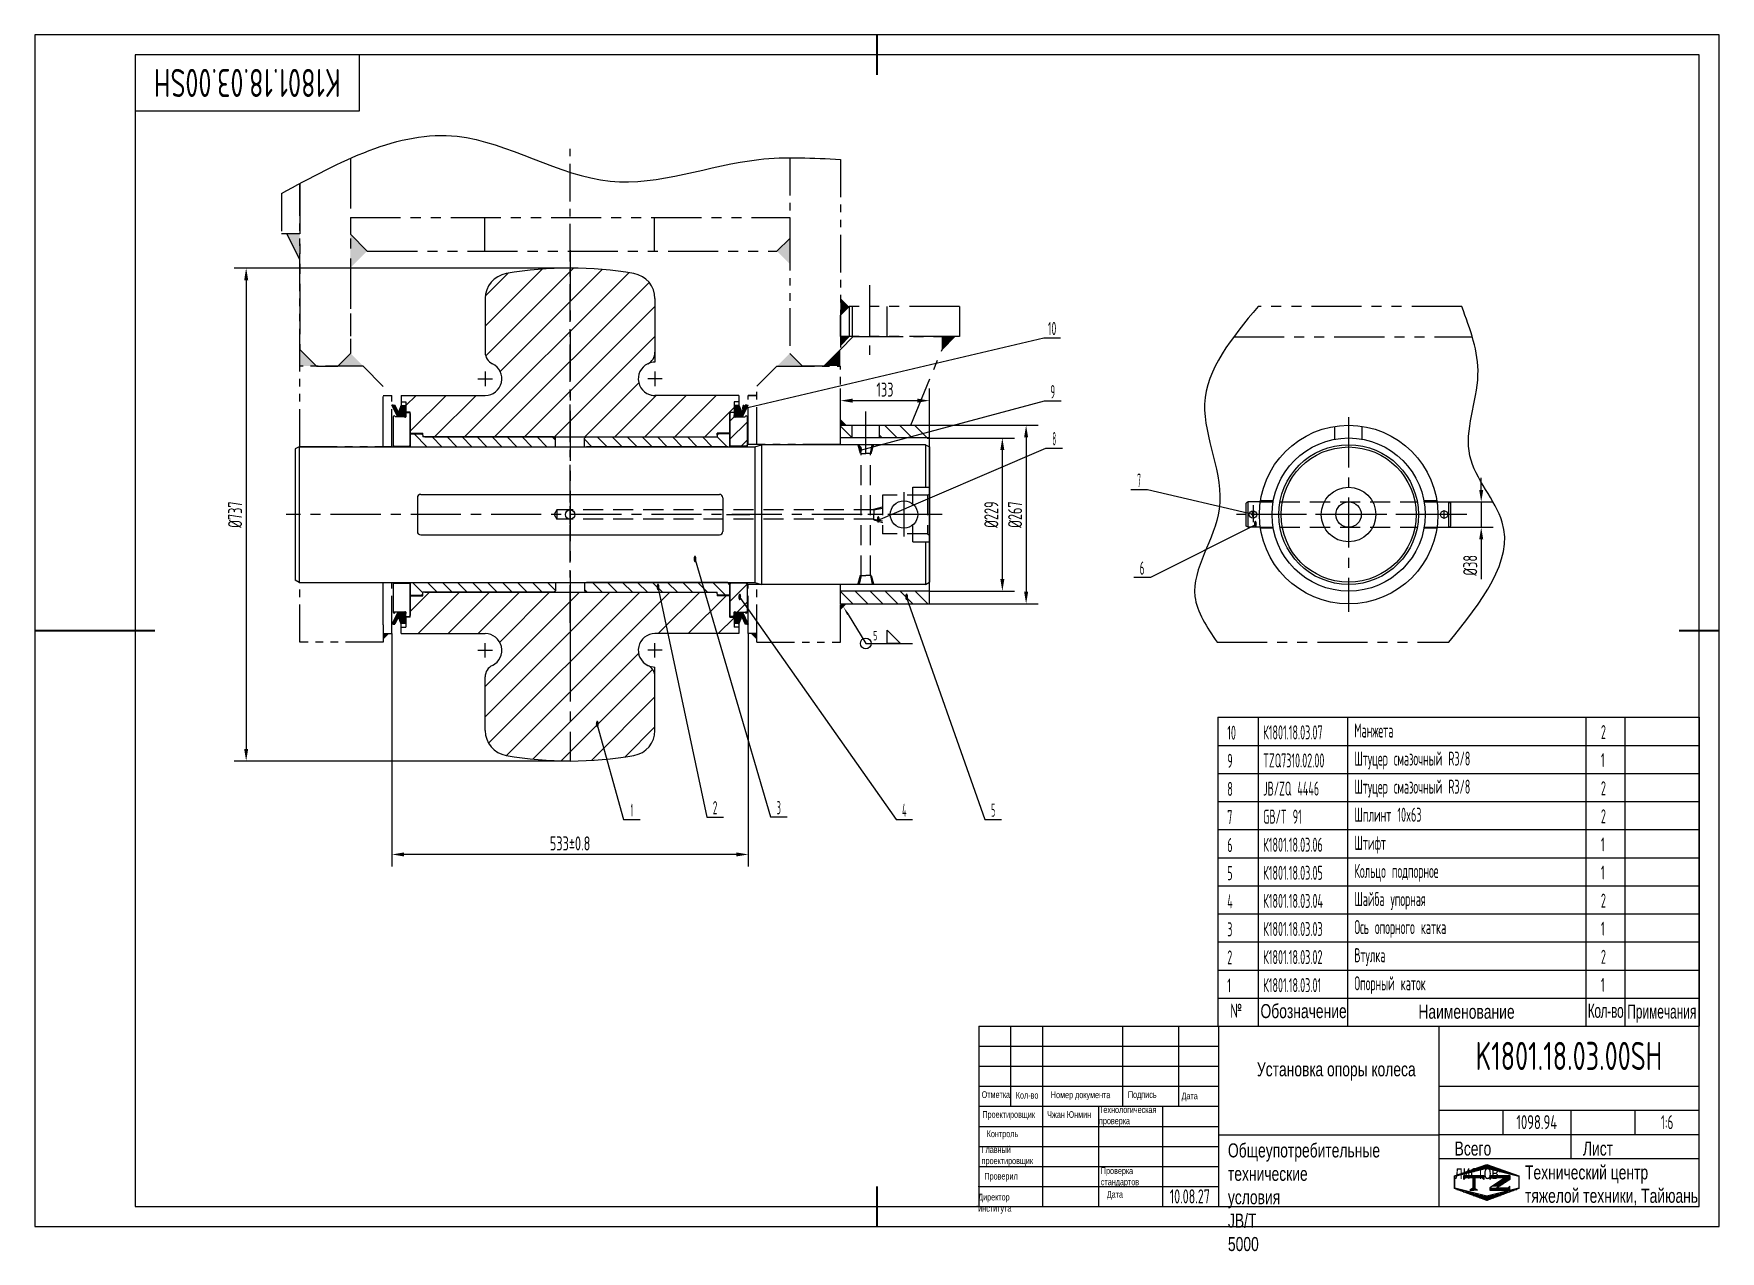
# Model space of a CAD drawing. Header units: millimetres. Extents: x -2 to 2522, y -37 to 1784.
import ezdxf
from ezdxf.enums import TextEntityAlignment as Align

# ---------------------------------------------------------------- set-up
doc = ezdxf.new("R2010")
doc.units = ezdxf.units.MM
doc.header["$LTSCALE"] = 60
for name, pattern in [('F', [0.75, 0.5, -0.25]), ('G', [2, 1.25, -0.25, 0.25, -0.25]), ('K', [2.5, 1.25, -0.25, 0.25, -0.25, 0.25, -0.25])]:
    doc.linetypes.add(name, pattern=pattern)
for name, color, linetype in [('01', 7, 'Continuous'), ('02', 1, 'Continuous'), ('04', 2, 'F'), ('05', 4, 'G'), ('07', 6, 'K'), ('08', 1, 'Continuous'), ('11', 3, 'Continuous'), ('13', 3, 'Continuous'), ('THICK', 7, 'Continuous')]:
    doc.layers.add(name, color=color, linetype=linetype)
doc.styles.add('HZLIB', font='TXT.shx', dxfattribs={"width": 0.5, "height": 21})
doc.styles.get("Standard").update_dxf_attribs({"font": 'isocp', "width": 0.707, "bigfont": 'intecad.shx'})
doc.dimstyles.new('INTE', dxfattribs={"dimscale": 6, "dimtxt": 3.5, "dimasz": 3, "dimexe": 3, "dimexo": 0, "dimgap": 1, "dimtad": 1, "dimdsep": 46, "dimtxsty": 'Standard', "dimcen": 0, "dimclrd": 1, "dimclre": 1, "dimclrt": 3, "dimaunit": 1, "dimadec": 0, "dimazin": 0, "dimtfac": 1, "dimtmove": 0, "dimatfit": 0, "dimfxl": 0, "dimarcsym": 0})
pattern_1 = [(135, (-736.826, 424.07), (-11.22532, -11.22532), [])]

# ---------------------------------------------------------------- blocks, each defined once
blk = doc.blocks.new('rerteteryweyety')
at = {"layer": '07', "linetype": 'K'}
for points in [[(1133.2, 1022), (1114.2, 1060), (1133.2, 1060)], [(1234.2, 1034.5), (1209.2, 1009.5), (1209.2, 1059.5)], [(1866.2, 1053.5), (1866.2, 1015.5), (1847.2, 1034.5)], [(1917.2, 862.5), (1942.2, 862.5), (1942.2, 887.5)], [(1942.2, 906.5), (1955.2, 906.5), (1942.2, 893.5)], [(2094.2, 906.5), (2113.2, 906.5), (2094.2, 887.5)], [(1866.2, 881.5), (1885.2, 862.5), (1847.2, 862.5)], [(1258.2, 462.5), (1266.2, 462.5), (1258.2, 454.5)], [(1817.2, 462.5), (1809.2, 462.5), (1817.2, 454.5)]]:
    blk.add_hatch(color=6, dxfattribs=at).paths.add_polyline_path(points)
h = blk.add_hatch(color=6, dxfattribs=at)
h.paths.add_polyline_path([(1942.2, 964.5), (1955.2, 951.5), (1942.2, 951.5)])
h.paths.add_polyline_path([(1942.2, 951.5), (1955.2, 951.5), (1942.2, 938.5)])
h = blk.add_hatch(color=6, dxfattribs=at)
h.paths.add_polyline_path([(1133.2, 887.5), (1158.2, 862.5), (1133.2, 862.5)])
h.paths.add_polyline_path([(1209.2, 881.5), (1228.2, 862.5), (1190.2, 862.5)])
at = {"layer": '05', "color": 4, "linetype": 'G', "ltscale": 0.75}
blk.add_line((1537.7, 478.7), (1537.7, 1190), dxfattribs=at)
at = {"layer": '07', "color": 6, "linetype": 'K'}
for p, q in [((1209.2, 1173.2), (1209.2, 881.5)), ((1133.2, 1135.3), (1133.2, 887.5)), ((1133.2, 1022), (1114.2, 1060)), ((1133.2, 1060), (1114.2, 1060)), ((1209.2, 1084.5), (1866.2, 1084.5)), ((1209.2, 1084.5), (1209.2, 1059.5)), ((1410.2, 1034.5), (1410.2, 1084.5)), ((1664.2, 1034.5), (1664.2, 1084.5)), ((1866.2, 1084.5), (1866.2, 1053.5)), ((1209.2, 1059.5), (1234.2, 1034.5)), ((1234.2, 1034.5), (1847.2, 1034.5)), ((1866.2, 1053.5), (1847.2, 1034.5)), ((1985.7, 983.3), (1985.7, 879.3)), ((1942.2, 938.5), (1955.2, 951.5)), ((1942.2, 906.5), (1942.2, 938.5)), ((2120.2, 951.5), (1955.2, 951.5)), ((1955.2, 951.5), (1955.2, 906.5)), ((1959.7, 951.5), (1959.7, 906.5)), ((2011.7, 951.5), (2011.7, 906.5)), ((2120.2, 951.5), (2120.2, 906.5)), ((1133.2, 887.5), (1158.2, 862.5)), ((2120.2, 906.5), (1942.2, 906.5)), ((1942.2, 893.5), (1955.2, 906.5)), ((1961.2, 906.5), (1942.2, 887.5)), ((1961.2, 906.5), (2094.2, 906.5)), ((2047.6, 774), (2094.2, 887.5)), ((2113.2, 906.5), (2094.2, 887.5)), ((2094.2, 906.5), (2094.2, 887.5)), ((1158.2, 862.5), (1190.2, 862.5)), ((1190.2, 862.5), (1209.2, 881.5)), ((1258.2, 831.8), (1228.2, 862.5)), ((1258.2, 742), (1258.2, 831.8)), ((1804.2, 818.5), (1817.2, 818.5)), ((1258.2, 475.5), (1258.2, 539)), ((1258.2, 462.5), (1258.2, 454.5)), ((1266.2, 462.5), (1258.2, 454.5)), ((1809.2, 462.5), (1817.2, 454.5))]:
    blk.add_line(p, q, dxfattribs=at)
at = {"layer": '07', "color": 6, "linetype": 'K', "ltscale": 0.75}
for p, q in [((1866.2, 1174), (1866.2, 881.5)), ((1942.2, 1171.4), (1942.2, 887.5)), ((1105.9, 1120.5), (1105.9, 1060)), ((1133.2, 862.1), (1133.2, 1135.3)), ((1133.2, 1060), (1105.9, 1060)), ((1209.2, 1008.5), (1209.2, 881.5)), ((1942.2, 887.5), (1917.2, 862.5)), ((1228.2, 862.5), (1133.2, 862.5)), ((1133.2, 742), (1133.2, 862.5)), ((1847.2, 862.5), (1817.2, 832.5)), ((1847.2, 862.5), (1942.2, 862.5)), ((1885.2, 862.5), (1866.2, 881.5)), ((1917.2, 862.5), (1885.2, 862.5)), ((1942.2, 745), (1942.2, 862.5)), ((1258.2, 818.5), (1271.2, 818.5)), ((1271.2, 742), (1271.2, 818.5)), ((1817.2, 818.5), (1804.2, 818.5)), ((1804.2, 745), (1804.2, 818.5)), ((1817.2, 745), (1817.2, 832.5)), ((1133.2, 742), (1271.2, 742)), ((1942.2, 745), (1804.2, 745)), ((1133.2, 449.5), (1133.2, 539)), ((1133.2, 539), (1271.2, 539)), ((1271.2, 462.5), (1271.2, 539)), ((1804.2, 462.5), (1804.2, 536)), ((1942.2, 536), (1804.2, 536)), ((1817.2, 449.5), (1817.2, 536)), ((1942.2, 449.5), (1942.2, 536)), ((1258.2, 475.5), (1258.2, 449.5)), ((1258.2, 462.5), (1271.2, 462.5)), ((1817.2, 462.5), (1804.2, 462.5)), ((1258.2, 449.5), (1133.2, 449.5)), ((1817.2, 449.5), (1942.2, 449.5))]:
    blk.add_line(p, q, dxfattribs=at)
blk = doc.blocks.new('RETERERERWERW')
at = {"layer": '02', "linetype": 'Continuous'}
blk.add_hatch(color=1, dxfattribs=at).paths.add_polyline_path([(1054, 1004.1), (1062.8, 1021.9), (1060.8, 1021.9), (1058.4, 1021.9), (1053.1, 1011.1), (1048.8, 1021.9), (1041.8, 1021.9), (1041.8, 1010.6), (1041.8, 1010.6), (1041.8, 1006.2, 1.019482), (1044, 1004.1)])
at = {"layer": '02', "color": 1, "linetype": 'Continuous'}
for p, q in [((1048.8, 1021.9), (1053.1, 1011.1)), ((1053.1, 1011.1), (1058.4, 1021.9)), ((1054, 1004.1), (1062.8, 1021.9)), ((1060.8, 1021.9), (1058.4, 1021.9)), ((1060.8, 1021.9), (1062.8, 1021.9))]:
    blk.add_line(p, q, dxfattribs=at)
blk = doc.blocks.new('*D21')
at = {"layer": '08', "color": 1, "lineweight": -2}
for p, q in [((1205.4, 1198), (1205.4, 1252.9)), ((1338.4, 1198), (1338.4, 1252.9)), ((1223.4, 1234.9), (1320.4, 1234.9))]:
    blk.add_line(p, q, dxfattribs=at)
at = {"layer": '08', "color": 1}
for points in [[(1223.4, 1237.9), (1223.4, 1231.9), (1205.4, 1234.9)], [(1320.4, 1237.9), (1320.4, 1231.9), (1338.4, 1234.9)]]:
    blk.add_solid(points, dxfattribs=at)
at = {"layer": 'Defpoints', "color": 0}
for p in [(1338.4, 1234.9), (1205.4, 1198), (1338.4, 1198)]:
    blk.add_point(p, dxfattribs=at)
at = {"layer": '08', "color": 3, "insert": (1271.9, 1251.4), "char_height": 21, "attachment_point": 5}
blk.add_mtext('133', dxfattribs=at)
blk = doc.blocks.new('*D22')
at = {"layer": '08', "color": 1, "lineweight": -2}
for p, q in [((1335.2, 1179), (1465.5, 1179)), ((1447.5, 968), (1447.5, 1161)), ((1338.4, 950), (1465.5, 950))]:
    blk.add_line(p, q, dxfattribs=at)
at = {"layer": '08', "color": 1}
for points in [[(1444.5, 1161), (1450.5, 1161), (1447.5, 1179)], [(1444.5, 968), (1450.5, 968), (1447.5, 950)]]:
    blk.add_solid(points, dxfattribs=at)
at = {"layer": 'Defpoints', "color": 0}
for p in [(1335.2, 1179), (1447.5, 1179), (1338.4, 950)]:
    blk.add_point(p, dxfattribs=at)
at = {"layer": '08', "color": 3, "insert": (1431, 1064.5), "char_height": 21, "attachment_point": 5, "rotation": 90}
blk.add_mtext('%%c229', dxfattribs=at)
blk = doc.blocks.new('*D23')
at = {"layer": '08', "color": 1, "lineweight": -2}
for p, q in [((1338.4, 1198), (1501.1, 1198)), ((1483.1, 1180), (1483.1, 949)), ((1338.4, 931), (1501.1, 931))]:
    blk.add_line(p, q, dxfattribs=at)
at = {"layer": '08', "color": 1}
for points in [[(1480.1, 1180), (1486.1, 1180), (1483.1, 1198)], [(1480.1, 949), (1486.1, 949), (1483.1, 931)]]:
    blk.add_solid(points, dxfattribs=at)
at = {"layer": 'Defpoints', "color": 0}
for p in [(1338.4, 1198), (1338.4, 931), (1483.1, 931)]:
    blk.add_point(p, dxfattribs=at)
at = {"layer": '08', "color": 3, "insert": (1466.6, 1064.5), "char_height": 21, "attachment_point": 5, "rotation": 90}
blk.add_mtext('%%c267', dxfattribs=at)
blk = doc.blocks.new('*D24')
at = {"layer": '08', "color": 1, "lineweight": -2}
for p, q in [((2163.9, 1101.5), (2163.9, 1119.5)), ((2115.5, 1083.5), (2181.9, 1083.5)), ((2163.9, 1083.5), (2163.9, 1045.5)), ((2115.5, 1045.5), (2181.9, 1045.5)), ((2163.9, 1027.5), (2163.9, 967.8))]:
    blk.add_line(p, q, dxfattribs=at)
at = {"layer": '08', "color": 1}
for points in [[(2160.9, 1101.5), (2166.9, 1101.5), (2163.9, 1083.5)], [(2160.9, 1027.5), (2166.9, 1027.5), (2163.9, 1045.5)]]:
    blk.add_solid(points, dxfattribs=at)
at = {"layer": 'Defpoints', "color": 0}
for p in [(2115.5, 1083.5), (2115.5, 1045.5), (2163.9, 1045.5)]:
    blk.add_point(p, dxfattribs=at)
at = {"layer": '08', "color": 3, "insert": (2147.4, 988.7), "char_height": 21, "attachment_point": 5, "rotation": 90}
blk.add_mtext('%%c38', dxfattribs=at)
blk = doc.blocks.new('*D25')
at = {"layer": '08', "color": 1, "lineweight": -2}
for p, q in [((534.4, 886.5), (534.4, 538.3)), ((1067.4, 886.5), (1067.4, 538.3)), ((1049.4, 556.3), (552.4, 556.3))]:
    blk.add_line(p, q, dxfattribs=at)
at = {"layer": '08', "color": 1}
for points in [[(552.4, 559.3), (552.4, 553.3), (534.4, 556.3)], [(1049.4, 559.3), (1049.4, 553.3), (1067.4, 556.3)]]:
    blk.add_solid(points, dxfattribs=at)
at = {"layer": 'Defpoints', "color": 0}
for p in [(534.4, 886.5), (1067.4, 886.5), (534.4, 556.3)]:
    blk.add_point(p, dxfattribs=at)
at = {"layer": '08', "color": 3, "insert": (800.9, 572.8), "char_height": 21, "attachment_point": 5}
blk.add_mtext('533{\\C3;%%p0.8}', dxfattribs=at)
blk = doc.blocks.new('*U26', base_point=(1204.8, 720.6))
at = {"layer": '01'}
blk.add_lwpolyline([(1270.6, 685.4), (1290.6, 665.4), (1270.6, 665.4)], close=True, dxfattribs=at)
blk.add_circle((1238.6, 665.4), 8, dxfattribs=at)
at = {"layer": '02'}
blk.add_lwpolyline([(1204.8, 720.6, 0, 3.2, 0), (1212.1, 708.7, 3.2, 3.2, 0)], format="xyseb", dxfattribs=at)
blk.add_lwpolyline([(1212.1, 708.7), (1238.6, 665.4), (1308.6, 665.4)], dxfattribs=at)
at = {"layer": '13', "width": 0.707}
blk.add_text('5', height=14, dxfattribs=at).set_placement((1249.4, 670))
blk = doc.blocks.new('*D27')
at = {"layer": '08', "color": 1, "lineweight": -2}
for p, q in [((800.9, 1433), (298.3, 1433)), ((316.3, 1415), (316.3, 714)), ((800.9, 696), (298.3, 696))]:
    blk.add_line(p, q, dxfattribs=at)
at = {"layer": '08', "color": 1}
for points in [[(313.3, 1415), (319.3, 1415), (316.3, 1433)], [(313.3, 714), (319.3, 714), (316.3, 696)]]:
    blk.add_solid(points, dxfattribs=at)
at = {"layer": 'Defpoints', "color": 0}
for p in [(800.9, 1433), (316.3, 696), (800.9, 696)]:
    blk.add_point(p, dxfattribs=at)
at = {"layer": '08', "color": 3, "insert": (299.8, 1064.5), "char_height": 21, "attachment_point": 5, "rotation": 90}
blk.add_mtext('%%c737', dxfattribs=at)
blk = doc.blocks.new('*U35', base_point=(251.96, 168.31))
at = {"layer": '01'}
for p, q in [((251.96, 168.31), (251.96, 182.31)), ((195.96, 168.31), (251.96, 168.31))]:
    blk.add_line(p, q, dxfattribs=at)
blk = doc.blocks.new('*U36')
at = {"layer": '04'}
blk.add_blockref('*U35', (0, 0), dxfattribs=at)
blk = doc.blocks.new('*U37')
at = {"layer": '01', "const_width": 0.5}
for points in [[(210, 297), (210, 287)], [(0, 148.5), (30, 148.5)], [(420, 148.5), (410, 148.5)], [(210, 0), (210, 10)]]:
    blk.add_lwpolyline(points, dxfattribs=at)
at = {"layer": '01'}
for points in [[(415, 292), (25, 292)], [(25, 292), (25, 5)], [(415, 5), (415, 292)], [(25, 5), (415, 5)]]:
    blk.add_lwpolyline(points, dxfattribs=at)
at = {"layer": '02'}
for points in [[(420, 297), (0, 297)], [(0, 297), (0, 0)], [(420, 0), (420, 297)], [(0, 0), (420, 0)]]:
    blk.add_lwpolyline(points, dxfattribs=at)
blk = doc.blocks.new('*X55')
at = {"color": 0}
for p, q in [((127.06, 7.8), (132.06, 7.8)), ((127.06, 7.5), (132.06, 7.5)), ((127.06, 7.2), (127.32, 7.2)), ((127.84, 5.4), (129.64, 5.4)), ((128.3, 5.7), (130.1, 5.7)), ((128.77, 6), (130.57, 6)), ((129.23, 6.3), (131.04, 6.3)), ((129.7, 6.6), (131.51, 6.6)), ((130.16, 6.9), (131.98, 6.9)), ((130.62, 7.2), (132.06, 7.2))]:
    blk.add_line(p, q, dxfattribs=at)
blk = doc.blocks.new('*X56')
at = {"color": 0}
for p, q in [((127.06, 4.8), (132.06, 4.8)), ((127.06, 4.5), (132.06, 4.5)), ((131.84, 5.1), (132.06, 5.1))]:
    blk.add_line(p, q, dxfattribs=at)
blk = doc.blocks.new('*X54')
at = {"color": 0}
for p, q in [((122.34, 4.5), (123.72, 4.5)), ((122.82, 4.8), (123.24, 4.8))]:
    blk.add_line(p, q, dxfattribs=at)
blk = doc.blocks.new('*X53')
at = {"color": 0}
for p, q in [((120.53, 7.8), (125.53, 7.8)), ((120.53, 7.5), (125.53, 7.5)), ((120.53, 7.2), (120.79, 7.2)), ((125.27, 7.2), (125.53, 7.2))]:
    blk.add_line(p, q, dxfattribs=at)
blk = doc.blocks.new('*X52')
at = {"color": 0}
for p, q in [((120.66, 8.7), (121.92, 8.7)), ((121.52, 9), (123.12, 9)), ((122.38, 9.3), (124.32, 9.3)), ((123.24, 9.6), (125.52, 9.6)), ((124.1, 9.9), (128.52, 9.9)), ((124.97, 10.2), (127.67, 10.2)), ((125.83, 10.5), (126.82, 10.5)), ((127.02, 9.6), (129.37, 9.6)), ((128.22, 9.3), (130.22, 9.3)), ((129.42, 9), (131.07, 9)), ((130.62, 8.7), (131.92, 8.7)), ((118.22, 7.8), (118.32, 7.8)), ((118.22, 7.5), (118.27, 7.5)), ((118.22, 7.2), (118.27, 7.2)), ((118.22, 6.9), (118.27, 6.9)), ((118.22, 6.6), (118.27, 6.6)), ((118.22, 6.3), (118.27, 6.3)), ((118.22, 6), (118.27, 6)), ((118.22, 5.7), (118.27, 5.7)), ((118.22, 5.4), (118.27, 5.4)), ((118.22, 5.1), (118.27, 5.1)), ((118.22, 4.8), (118.27, 4.8)), ((118.79, 4.5), (119.42, 4.5)), ((118.94, 8.1), (119.52, 8.1)), ((119.8, 8.4), (120.72, 8.4)), ((131.82, 8.4), (132.77, 8.4)), ((133.02, 8.1), (133.62, 8.1)), ((133.12, 4.5), (133.76, 4.5)), ((134.22, 7.8), (134.32, 7.8)), ((134.27, 7.5), (134.32, 7.5)), ((134.27, 7.2), (134.32, 7.2)), ((134.27, 6.9), (134.32, 6.9)), ((134.27, 6.6), (134.32, 6.6)), ((134.27, 6.3), (134.32, 6.3)), ((134.27, 6), (134.32, 6)), ((134.27, 5.7), (134.32, 5.7)), ((134.27, 5.4), (134.32, 5.4)), ((134.27, 5.1), (134.32, 5.1)), ((134.27, 4.8), (134.32, 4.8)), ((119.61, 4.2), (120.62, 4.2)), ((120.43, 3.9), (121.82, 3.9)), ((121.26, 3.6), (123.02, 3.6)), ((122.08, 3.3), (124.22, 3.3)), ((122.91, 3), (125.42, 3)), ((123.73, 2.7), (128.89, 2.7)), ((124.55, 2.4), (128.07, 2.4)), ((125.38, 2.1), (127.26, 2.1)), ((126.2, 1.8), (126.45, 1.8)), ((127.12, 3), (129.7, 3)), ((128.32, 3.3), (130.51, 3.3)), ((129.52, 3.6), (131.32, 3.6)), ((130.72, 3.9), (132.14, 3.9)), ((131.92, 4.2), (132.95, 4.2))]:
    blk.add_line(p, q, dxfattribs=at)

msp = doc.modelspace()

# ---------------------------------------------------------------- hatches: boundary and pattern name
at = {"layer": '02', "linetype": 'Continuous'}
h = msp.add_hatch(dxfattribs=at)
h.set_pattern_fill('ANSI31', color=1, scale=10, style=0)
h.set_pattern_definition([(45, (-136.468, 221.386), (-22.45064, 22.45064), [])])
h.paths.add_polyline_path([(800.874, 1433.037, 0.04294318), (705.382, 1424.821, 0.36478177), (673.874, 1387.379), (673.874, 1307.223, 0.28871552), (684.669, 1290.086, -0.79841095), (673.874, 1242.537), (548.374, 1242.537), (548.374, 1233.037), (555.374, 1233.037), (555.374, 1217.722), (561.734, 1217.722), (561.734, 1186.037), (580.734, 1186.037), (580.734, 1182.269), (583.734, 1180.537), (800.874, 1180.537)])
h.paths.add_polyline_path([(1018.014, 1180.537), (1021.014, 1182.269), (1021.014, 1186.037), (1040.014, 1186.037), (1040.014, 1217.722), (1046.374, 1217.722), (1046.374, 1233.037), (1053.374, 1233.037), (1053.374, 1242.537), (927.874, 1242.537, -0.79841095), (917.078, 1290.086, 0.28871552), (927.874, 1307.223), (927.874, 1309.436), (927.874, 1387.379, 0.36478177), (896.365, 1424.821, 0.04294318), (800.874, 1433.037), (800.874, 1180.537)])
h.paths.add_polyline_path([(800.874, 948.537), (800.874, 696.037, 0.04294318), (896.365, 704.254, 0.36478177), (927.874, 741.695), (927.874, 821.851, 0.28871552), (917.078, 838.988, -0.79841095), (927.874, 886.537), (1053.374, 886.537), (1053.374, 896.037), (1046.374, 896.037), (1046.374, 911.352), (1040.014, 911.352), (1040.014, 943.037), (1021.014, 943.037), (1021.014, 946.805), (1018.014, 948.537)])
h.paths.add_polyline_path([(583.734, 948.537), (580.734, 946.805), (580.734, 943.037), (561.734, 943.037), (561.734, 911.352), (555.374, 911.352), (555.374, 896.037), (548.374, 896.037), (548.374, 886.537), (673.874, 886.537, -0.79841095), (684.669, 838.988, 0.28871552), (673.874, 821.851), (673.874, 741.695, 0.36478177), (705.382, 704.254, 0.04294318), (800.874, 696.037), (800.874, 948.537)])
h = msp.add_hatch(dxfattribs=at)
h.set_pattern_fill('ANSI31', color=1, scale=6, style=0)
h.set_pattern_definition([(45, (-736.826, 424.07), (-13.47038, 13.47038), [])])
h.paths.add_polyline_path([(1065.604, 1210.537, 1), (1062.604, 1210.537), (1048.535, 1210.537, -1.01948222), (1046.414, 1212.658), (1046.414, 1217.037), (1041.514, 1217.037), (1040.014, 1215.537), (1040.014, 1168.537), (1041.514, 1167.037), (1064.104, 1167.037), (1065.604, 1168.537)])
h.paths.add_polyline_path([(1065.604, 960.537), (1064.104, 962.037), (1041.514, 962.037), (1040.014, 960.537), (1040.014, 944.037), (1040.014, 913.537), (1041.514, 912.037), (1046.414, 912.037), (1046.414, 916.416, -1.01948222), (1048.535, 918.537), (1062.604, 918.537), (1065.604, 918.537)])
for points in [[(1213.374, 1198.037), (1205.374, 1198.037), (1205.374, 1206.037)], [(1213.374, 931.037), (1205.374, 931.037), (1205.374, 923.037)]]:
    msp.add_hatch(color=1, dxfattribs=at).paths.add_polyline_path(points)
h = msp.add_hatch(dxfattribs=at)
h.set_pattern_fill('ANSI31', color=1, scale=5, angle=90, style=0)
h.set_pattern_definition([(135, (649.46, 360.595), (-11.22532, -11.22532), [])])
h.paths.add_polyline_path([(1222.874, 1198.037), (1205.374, 1198.037), (1205.374, 1179.037), (1222.874, 1179.037)])
h.paths.add_polyline_path([(1338.374, 1179.037), (1338.374, 1198.037), (1263.874, 1198.037), (1263.874, 1179.037)])
h.paths.add_polyline_path([(1338.374, 931.037), (1338.374, 950.037), (1205.374, 950.037), (1205.374, 931.037)])
h = msp.add_hatch(dxfattribs=at)
h.set_pattern_fill('LINE', color=1, scale=5, angle=135, style=0)
h.set_pattern_definition(pattern_1)
h.paths.add_polyline_path([(776.134, 948.537), (779.134, 950.269), (779.134, 960.037), (776.134, 963.037), (564.734, 963.037), (561.734, 960.037), (561.734, 944.037), (580.734, 944.037), (580.734, 948.537)])
h.paths.add_polyline_path([(776.134, 1166.037), (779.134, 1169.037), (779.134, 1178.805), (776.134, 1180.537), (580.734, 1180.537), (580.734, 1185.037), (561.734, 1185.037), (561.734, 1169.037), (564.734, 1166.037)])
h = msp.add_hatch(dxfattribs=at)
h.set_pattern_fill('LINE', color=1, scale=5, angle=135, style=0)
h.set_pattern_definition(pattern_1)
h.paths.add_polyline_path([(825.614, 948.537), (822.614, 950.269), (822.614, 960.037), (825.614, 963.037), (1037.014, 963.037), (1040.014, 960.037), (1040.014, 944.037), (1021.014, 944.037), (1021.014, 948.537)])
h.paths.add_polyline_path([(825.614, 1166.037), (822.614, 1169.037), (822.614, 1178.805), (825.614, 1180.537), (1021.014, 1180.537), (1021.014, 1185.037), (1040.014, 1185.037), (1040.014, 1169.037), (1037.014, 1166.037)])

# ---------------------------------------------------------------- linework, layer by layer
for p, q in [((548.374, 1242.537), (673.874, 1242.537)), ((548.374, 1242.537), (548.374, 1210.537)), ((1053.374, 1242.537), (927.874, 1242.537)), ((1053.374, 1242.537), (1053.374, 1228.338)), ((548.374, 1233.037), (555.374, 1233.037)), ((555.334, 1217.037), (560.234, 1217.037)), ((555.334, 1217.037), (555.334, 1212.658)), ((555.374, 1233.037), (555.374, 1217.037)), ((561.734, 1217.722), (555.374, 1217.722)), ((560.234, 1217.037), (561.734, 1215.537)), ((561.734, 1166.037), (561.734, 1217.722)), ((561.734, 1215.537), (561.734, 1166.037)), ((1040.014, 1217.722), (1046.374, 1217.722)), ((1040.014, 1166.037), (1040.014, 1217.722)), ((1041.514, 1217.037), (1040.014, 1215.537)), ((1040.014, 1215.537), (1040.014, 1166.037)), ((1046.414, 1217.037), (1041.514, 1217.037)), ((1046.374, 1233.037), (1046.374, 1217.037)), ((1053.374, 1233.037), (1046.374, 1233.037)), ((1046.414, 1217.037), (1046.414, 1212.658)), ((536.144, 1210.537), (536.144, 1166.037)), ((553.213, 1210.537), (539.144, 1210.537)), ((561.734, 1186.037), (580.734, 1186.037)), ((1040.014, 1186.037), (1021.014, 1186.037)), ((1048.535, 1210.537), (1062.604, 1210.537)), ((1065.604, 1210.537), (1065.604, 1166.037)), ((1205.374, 1198.037), (1338.374, 1198.037)), ((1205.374, 1169.037), (1205.374, 1198.037)), ((1222.874, 1179.037), (1222.874, 1198.037)), ((1263.874, 1179.037), (1263.874, 1198.037)), ((1338.374, 931.037), (1338.374, 1198.037)), ((395.374, 1166.037), (1077.374, 1166.037)), ((537.644, 1167.037), (560.234, 1167.037)), ((583.734, 1180.537), (1018.014, 1180.537)), ((1064.104, 1167.037), (1041.514, 1167.037)), ((1077.374, 1166.037), (1087.374, 1169.037)), ((1077.374, 1166.037), (1077.374, 963.037)), ((1087.374, 1169.037), (1087.374, 960.037)), ((1332.374, 1169.037), (1087.374, 1169.037)), ((1338.374, 1179.037), (1205.374, 1179.037)), ((572.374, 1089.747), (572.374, 1039.327)), ((577.374, 1094.747), (1024.374, 1094.747)), ((1029.374, 1089.747), (1029.374, 1039.327)), ((1313.374, 1105.351), (1338.374, 1105.351)), ((1313.374, 1079.736), (1313.374, 1105.351)), ((1313.374, 1023.723), (1313.374, 1049.338)), ((577.374, 1034.327), (1024.374, 1034.327)), ((1313.374, 1023.723), (1338.374, 1023.723)), ((395.374, 963.037), (1077.374, 963.037)), ((536.144, 963.037), (536.144, 918.537)), ((537.644, 962.037), (560.234, 962.037)), ((561.734, 911.352), (561.734, 963.037)), ((561.734, 963.037), (561.734, 913.537)), ((1040.014, 911.352), (1040.014, 963.037)), ((1040.014, 963.037), (1040.014, 913.537)), ((1064.104, 962.037), (1041.514, 962.037)), ((1065.604, 963.037), (1065.604, 918.537)), ((1077.374, 963.037), (1087.374, 960.037)), ((1332.374, 960.037), (1087.374, 960.037)), ((1205.374, 931.037), (1205.374, 960.037)), ((561.734, 943.037), (580.734, 943.037)), ((583.734, 948.537), (1018.014, 948.537)), ((1040.014, 943.037), (1021.014, 943.037)), ((1338.374, 950.037), (1205.374, 950.037)), ((553.213, 918.537), (539.144, 918.537)), ((548.374, 886.537), (548.374, 918.537)), ((555.334, 912.037), (555.334, 916.416)), ((555.334, 912.037), (560.234, 912.037)), ((555.374, 912.037), (555.374, 896.037)), ((561.734, 911.352), (555.374, 911.352)), ((560.234, 912.037), (561.734, 913.537)), ((1041.514, 912.037), (1040.014, 913.537)), ((1040.014, 911.352), (1046.374, 911.352)), ((1046.414, 912.037), (1041.514, 912.037)), ((1046.374, 912.037), (1046.374, 896.037)), ((1046.414, 912.037), (1046.414, 916.416)), ((1048.535, 918.537), (1062.604, 918.537)), ((1053.374, 918.537), (1053.374, 886.537)), ((1205.374, 931.037), (1338.374, 931.037)), ((548.374, 896.037), (555.374, 896.037)), ((548.374, 886.537), (673.874, 886.537)), ((1053.374, 886.537), (927.874, 886.537)), ((1053.374, 896.037), (1046.374, 896.037)), ((1770, 761.438), (1770, 299.438)), ((1770, 761.438), (2490, 761.438)), ((1830, 761.438), (1830, 299.438)), ((1963.65, 761.438), (1963.65, 299.438)), ((2320.492, 761.438), (2320.492, 299.438)), ((2378.597, 761.438), (2378.597, 299.438)), ((2490, 761.438), (2490, 299.438)), ((1770, 719.438), (2490, 719.438)), ((1770, 677.438), (2490, 677.438)), ((1770, 635.438), (2490, 635.438)), ((1770, 593.438), (2490, 593.438)), ((1770, 551.438), (2490, 551.438)), ((1770, 509.438), (2490, 509.438)), ((1770, 467.438), (2490, 467.438)), ((1770, 425.438), (2490, 425.438)), ((1770, 383.438), (2490, 383.438)), ((1770, 341.438), (2490, 341.438)), ((1770, 299.438), (2490, 299.438))]:
    msp.add_line(p, q)
for centre, radius in [((1965.487, 1064.537), 133.5), ((1965.487, 1064.537), 114.5), ((1300.374, 1064.537), 20.5), ((1300.374, 1064.537), 20.5), ((800.874, 1064.537), 7), ((1822.487, 1064.537), 5.5), ((2108.487, 1064.537), 5.5)]:
    msp.add_circle(centre, radius)
for centre, radius, start, end in [((711.874, 1387.379), 38, 99.835809, 180), ((711.874, 1387.379), 38, 99.835809, 180), ((800.874, 874.037), 559, 80.164191, 99.835809), ((889.874, 1387.379), 38, 0, 80.164191), ((692.874, 1307.223), 19, 180, 244.416998), ((673.874, 1267.537), 25, 270, 64.416998), ((927.874, 1267.537), 25, 115.583002, 270), ((908.874, 1307.223), 19, 295.583002, 0), ((927.874, 1267.537), 25, 244.416998, 270), ((537.644, 1210.537), 1.5, 0, 180), ((554.294, 1211.577), 1.5, 223.894554, 46.105446), ((1047.454, 1211.577), 1.5, 133.894554, 316.105446), ((1064.104, 1210.537), 1.5, 0, 180), ((577.374, 1089.747), 5, 90, 180), ((1024.374, 1089.747), 5, 0, 90), ((577.374, 1039.327), 5, 180, 270), ((1024.374, 1039.327), 5, 270, 0), ((537.644, 918.537), 1.5, 180, 0), ((554.294, 917.497), 1.5, 313.894554, 136.105446), ((1047.454, 917.497), 1.5, 43.894554, 226.105446), ((1064.104, 918.537), 1.5, 180, 0), ((673.874, 861.537), 25, 295.583002, 90), ((927.874, 861.537), 25, 90, 244.416998), ((692.874, 821.851), 19, 115.583002, 180), ((908.874, 821.851), 19, 0, 64.416998), ((711.874, 741.695), 38, 180, 260.164191), ((711.874, 741.695), 38, 180, 260.164191), ((711.874, 741.695), 38, 180, 260.164191), ((889.874, 741.695), 38, 279.835809, 0), ((889.874, 741.695), 38, 279.835809, 0), ((800.874, 1255.037), 559, 260.164191, 279.835809)]:
    msp.add_arc(centre, radius, start, end)
at = {"layer": '01', "color": 7, "linetype": 'Continuous'}
for p, q in [((673.874, 1387.379), (673.874, 1307.223)), ((927.874, 1387.379), (927.874, 1307.223)), ((580.734, 1183.037), (580.734, 1186.037)), ((561.734, 1166.037), (561.734, 1185.037)), ((561.734, 1185.037), (578.734, 1185.037)), ((564.734, 1166.037), (776.134, 1166.037)), ((578.734, 1185.037), (580.734, 1183.037)), ((580.734, 1183.037), (580.734, 1180.537)), ((776.134, 1180.537), (580.734, 1180.537)), ((776.134, 1180.537), (779.134, 1178.805)), ((779.134, 1166.037), (779.134, 1178.805)), ((825.614, 1180.537), (822.614, 1178.805)), ((822.614, 1166.037), (822.614, 1178.805)), ((825.614, 1180.537), (1021.014, 1180.537)), ((1037.014, 1166.037), (825.614, 1166.037)), ((1023.014, 1185.037), (1021.014, 1183.037)), ((1021.014, 1183.037), (1021.014, 1180.537)), ((1040.014, 1185.037), (1023.014, 1185.037)), ((1040.014, 1166.037), (1040.014, 1185.037)), ((561.734, 963.037), (561.734, 944.037)), ((564.734, 963.037), (776.134, 963.037)), ((779.134, 963.037), (779.134, 950.269)), ((822.614, 963.037), (822.614, 950.269)), ((1037.014, 963.037), (825.614, 963.037)), ((1040.014, 963.037), (1040.014, 944.037)), ((561.734, 944.037), (578.734, 944.037)), ((578.734, 944.037), (580.734, 946.037)), ((776.134, 948.537), (580.734, 948.537)), ((580.734, 943.037), (580.734, 948.537)), ((776.134, 948.537), (779.134, 950.269)), ((825.614, 948.537), (822.614, 950.269)), ((825.614, 948.537), (1021.014, 948.537)), ((1021.014, 946.037), (1021.014, 948.537)), ((1023.014, 944.037), (1021.014, 946.037)), ((1021.014, 946.037), (1021.014, 943.037)), ((1040.014, 944.037), (1023.014, 944.037)), ((673.874, 741.695), (673.874, 821.851)), ((927.874, 741.695), (927.874, 821.851))]:
    msp.add_line(p, q, dxfattribs=at)
at = {"layer": '01'}
for p, q in [((1046.374, 1228.338), (1053.374, 1228.338)), ((1021.014, 1183.037), (1021.014, 1186.037)), ((395.374, 1166.037), (389.374, 1162.573)), ((389.374, 1162.573), (389.374, 966.501)), ((395.374, 1166.037), (395.374, 963.037)), ((537.644, 1167.037), (536.144, 1168.537)), ((537.644, 1167.037), (537.644, 1166.037)), ((560.234, 1167.037), (561.734, 1168.537)), ((560.234, 1166.037), (560.234, 1167.037)), ((1041.514, 1167.037), (1040.014, 1168.537)), ((1041.514, 1166.037), (1041.514, 1167.037)), ((1064.104, 1167.037), (1065.604, 1168.537)), ((1064.104, 1167.037), (1064.104, 1166.037)), ((1332.374, 1169.037), (1332.374, 1105.351)), ((1332.374, 1169.037), (1338.374, 1165.573)), ((1338.374, 1165.573), (1338.374, 963.501)), ((1815.487, 1083.537), (1812.487, 1081.805)), ((1812.487, 1047.269), (1812.487, 1081.805)), ((1815.487, 1045.537), (1815.487, 1083.537)), ((1833.346, 1083.537), (1815.487, 1083.537)), ((2097.628, 1083.537), (2115.487, 1083.537)), ((2115.487, 1045.537), (2115.487, 1083.537)), ((2115.487, 1083.537), (2118.487, 1081.805)), ((2118.487, 1047.269), (2118.487, 1081.805)), ((1815.487, 1045.537), (1812.487, 1047.269)), ((1833.346, 1045.537), (1815.487, 1045.537)), ((2097.628, 1045.537), (2115.487, 1045.537)), ((2115.487, 1045.537), (2118.487, 1047.269)), ((1332.374, 1023.723), (1332.374, 960.037)), ((395.374, 963.037), (389.374, 966.501)), ((537.644, 962.037), (536.144, 960.537)), ((537.644, 963.037), (537.644, 962.037)), ((560.234, 962.037), (560.234, 963.037)), ((560.234, 962.037), (561.734, 960.537)), ((1041.514, 962.037), (1040.014, 960.537)), ((1041.514, 962.037), (1041.514, 963.037)), ((1064.104, 963.037), (1064.104, 962.037)), ((1064.104, 962.037), (1065.604, 960.537)), ((1332.374, 960.037), (1338.374, 963.501))]:
    msp.add_line(p, q, dxfattribs=at)
for radius in [104.5, 101.036, 19]:
    msp.add_circle((1965.487, 1064.537), radius, dxfattribs=at)
at = {"layer": '01', "color": 7, "linetype": 'Continuous'}
msp.add_circle((1965.487, 1064.537), 40.814, dxfattribs=at)
at = {"layer": '01'}
msp.add_point((1410, 30), dxfattribs=at)
at = {"layer": '02'}
for p, q in [((1060.334, 1222.939), (1509.608, 1328.867)), ((1509.608, 1328.867), (1534.408, 1328.867)), ((1235.278, 1160.842), (1510.574, 1234.366)), ((1510.574, 1234.366), (1535.374, 1234.366)), ((1261.874, 1056.255), (1512.714, 1164.033)), ((1512.714, 1164.033), (1537.514, 1164.033)), ((1664.486, 1101.642), (1639.686, 1101.642)), ((1822.487, 1064.537), (1664.486, 1101.642)), ((1826.084, 1049.353), (1669.03, 970.589)), ((987.774, 997.154), (1100.674, 612.427)), ((1669.03, 970.589), (1644.23, 970.589)), ((932.84, 954.567), (1005.386, 612.269)), ((1054.661, 940.35), (1288.511, 608.611)), ((1304.302, 940.537), (1421.545, 608.611)), ((841.516, 750.357), (880.792, 608.611)), ((880.792, 608.611), (905.592, 608.611)), ((1005.386, 612.269), (1030.186, 612.269)), ((1100.674, 612.427), (1125.474, 612.427)), ((1288.511, 608.611), (1313.311, 608.611)), ((1421.545, 608.611), (1446.345, 608.611))]:
    msp.add_line(p, q, dxfattribs=at)
at = {"layer": '02', "color": 1, "linetype": 'Continuous'}
for p, q in [((927.874, 1309.436), (927.874, 1292.537)), ((1213.374, 1198.037), (1205.374, 1206.037)), ((1213.374, 931.037), (1205.374, 923.037)), ((927.874, 819.638), (927.874, 836.537))]:
    msp.add_line(p, q, dxfattribs=at)
for centre, start, end in [((927.874, 1267.537), 90, 115.583002), ((927.874, 861.537), 244.416998, 270)]:
    msp.add_arc(centre, 25, start, end, dxfattribs=at)
for points in [[(369.074, 1544.605), (631.869, 1630.166), (860.969, 1563.105), (1083.127, 1595.479), (1205.374, 1595.479)], [(1829.981, 1375.537), (1750.136, 1229.803), (1771.912, 1072.645), (1735.618, 942.083), (1768.745, 873.537)], [(2115.489, 873.537), (2195.335, 1053.302), (2146.944, 1152.433), (2159.041, 1273.324), (2134.846, 1375.537)]]:
    msp.add_spline(points, degree=3, dxfattribs=at)
at = {"layer": '04', "color": 2, "linetype": 'F'}
for p, q in [((1944.987, 1177.187), (1944.987, 1196.454)), ((1985.987, 1177.187), (1985.987, 1196.454)), ((1235.247, 1155.604), (1231.749, 1168.389)), ((1236.312, 1155.604), (1233.747, 1168.604)), ((1250.312, 1155.604), (1252.877, 1168.604)), ((1251.377, 1155.604), (1254.879, 1168.402)), ((1235.247, 1155.604), (1243.312, 1155.604)), ((1236.374, 973.572), (1236.374, 1155.604)), ((1251.377, 1155.604), (1243.312, 1155.604)), ((1250.374, 973.572), (1250.374, 1155.604)), ((1335.374, 1093.537), (1268.374, 1093.537)), ((1268.374, 1093.537), (1268.374, 1035.537)), ((1335.374, 1093.537), (1338.374, 1095.269)), ((1335.374, 1093.537), (1335.374, 1035.537)), ((1852.837, 1085.037), (1833.57, 1085.037)), ((2097.404, 1085.037), (2078.137, 1085.037)), ((780.874, 1071.537), (776.832, 1064.537)), ((776.832, 1064.537), (780.874, 1057.537)), ((1255.374, 1071.537), (780.874, 1071.537)), ((780.874, 1071.537), (780.874, 1057.537)), ((1255.374, 1072.602), (1268.374, 1076.159)), ((1255.374, 1071.537), (1268.374, 1074.102)), ((1255.374, 1072.602), (1255.374, 1064.537)), ((1255.374, 1056.472), (1255.374, 1064.537)), ((1833.346, 1083.537), (1852.575, 1083.537)), ((1862.729, 1083.537), (2068.245, 1083.537)), ((2078.4, 1083.537), (2097.628, 1083.537)), ((1255.374, 1057.537), (780.874, 1057.537)), ((1255.374, 1057.537), (1268.374, 1054.972)), ((1255.374, 1056.472), (1268.374, 1052.915)), ((1335.374, 1035.537), (1268.374, 1035.537)), ((1335.374, 1035.537), (1338.374, 1033.805)), ((1833.346, 1045.537), (1852.575, 1045.537)), ((1852.837, 1044.037), (1833.57, 1044.037)), ((1862.729, 1045.537), (2068.245, 1045.537)), ((2097.404, 1044.037), (2078.137, 1044.037)), ((2078.4, 1045.537), (2097.628, 1045.537)), ((1235.055, 973.589), (1231.53, 960.812)), ((1236.12, 973.587), (1233.528, 960.592)), ((1235.055, 973.589), (1243.12, 973.572)), ((1251.185, 973.555), (1243.12, 973.572)), ((1250.12, 973.557), (1252.658, 960.552)), ((1251.185, 973.555), (1254.66, 960.75))]:
    msp.add_line(p, q, dxfattribs=at)
at = {"layer": '05', "color": 4, "linetype": 'G'}
for p, q in [((800.874, 1459.87), (800.874, 696.037)), ((1243.374, 1155.156), (1243.374, 1218.503)), ((1300.374, 1097.893), (1300.374, 1031.595)), ((1300.374, 1094.918), (1300.374, 1031.79)), ((1357.607, 1064.537), (376.127, 1064.537)), ((800.874, 1050.463), (800.874, 1076.989)), ((1034.622, 1064.537), (1069.524, 1064.537)), ((1351.243, 1064.537), (1190.375, 1064.537)), ((2142.6, 1064.537), (1797.576, 1064.537)), ((1822.487, 1078.527), (1822.487, 1053.129)), ((2108.487, 1058.005), (2108.487, 1071.177))]:
    msp.add_line(p, q, dxfattribs=at)
at = {"layer": '05'}
for p, q in [((663.086, 1267.537), (684.661, 1267.537)), ((673.874, 1278.325), (673.874, 1256.749)), ((938.661, 1267.537), (917.086, 1267.537)), ((927.874, 1278.325), (927.874, 1256.749)), ((1965.487, 1210.037), (1965.487, 919.037)), ((2110.987, 1064.537), (1819.987, 1064.537)), ((538.582, 918.537), (536.706, 918.537)), ((537.644, 917.599), (537.644, 919.475)), ((555.452, 917.497), (553.135, 917.497)), ((554.294, 916.339), (554.294, 918.655)), ((800.874, 927.842), (800.874, 820.232)), ((1046.295, 917.497), (1048.612, 917.497)), ((1047.454, 916.339), (1047.454, 918.655)), ((1063.166, 918.537), (1065.042, 918.537)), ((1064.104, 917.599), (1064.104, 919.475)), ((663.086, 861.537), (684.661, 861.537)), ((673.874, 850.749), (673.874, 872.325)), ((938.661, 861.537), (917.086, 861.537)), ((927.874, 850.749), (927.874, 872.325))]:
    msp.add_line(p, q, dxfattribs=at)
at = {"layer": '07', "color": 6, "linetype": 'K'}
for p, q in [((2134.846, 1375.537), (1829.981, 1375.537)), ((1768.745, 873.537), (2115.489, 873.537))]:
    msp.add_line(p, q, dxfattribs=at)
at = {"layer": '07'}
msp.add_line((1793.987, 1330.537), (2150.472, 1330.537), dxfattribs=at)
at = {"layer": 'THICK'}
for p, q in [((1412.246, 299.438), (1412.246, 30)), ((1412.246, 299.438), (2490, 299.438)), ((1460.131, 299.308), (1460.131, 299.438)), ((1460.147, 179.688), (1460.147, 299.438)), ((1508.047, 30), (1508.047, 299.438)), ((1627.797, 179.688), (1627.797, 299.438)), ((1711.622, 179.688), (1711.622, 299.438)), ((1771.498, 30), (1771.498, 299.438)), ((2100.811, 30), (2100.811, 299.438)), ((2490, 30), (2490, 299.438)), ((1412.246, 209.626), (1771.498, 209.626)), ((2100.811, 209.626), (2490, 209.626)), ((1412.246, 179.688), (1771.498, 179.688)), ((1591.872, 30), (1591.872, 179.688)), ((1687.672, 30), (1687.672, 179.688)), ((2100.811, 173.7), (2490, 173.7)), ((2196.612, 137.775), (2196.612, 173.7)), ((2298.399, 101.85), (2298.399, 173.7)), ((2394.2, 137.775), (2394.2, 173.7)), ((1771.498, 137.256), (2100.811, 137.256)), ((2100.811, 137.775), (2490, 137.775)), ((2100.811, 101.85), (2490, 101.85)), ((1412.246, 30), (2490, 30))]:
    msp.add_line(p, q, dxfattribs=at)
at = {"layer": 'THICK', "color": 3}
for p, q in [((1412.246, 269.501), (1771.498, 269.501)), ((1412.246, 239.563), (1771.498, 239.563)), ((1412.246, 149.75), (1771.498, 149.75)), ((1412.246, 119.813), (1771.498, 119.813)), ((1412.246, 89.875), (1771.498, 89.875)), ((2123.876, 75.542), (2172.405, 92.444)), ((2124.191, 75.161), (2172.091, 87.136)), ((2137.716, 70.112), (2137.716, 76.1)), ((2137.716, 76.1), (2167.654, 76.1)), ((2167.654, 76.1), (2167.654, 70.112)), ((2172.091, 87.136), (2219.991, 75.161)), ((2172.405, 92.444), (2220.304, 75.542)), ((2176.821, 76.1), (2176.821, 70.112)), ((2176.821, 76.1), (2206.759, 76.1)), ((2206.759, 76.1), (2206.759, 70.112)), ((1412.246, 59.938), (1771.498, 59.938)), ((2123.876, 56.718), (2123.876, 75.542)), ((2172.405, 39.047), (2123.876, 56.718)), ((2124.191, 57.198), (2124.191, 75.161)), ((2172.091, 45.223), (2124.191, 57.198)), ((2140.71, 73.106), (2137.716, 70.112)), ((2164.66, 73.106), (2140.71, 73.106)), ((2152.685, 58.081), (2146.885, 54.431)), ((2146.885, 54.431), (2152.685, 54.431)), ((2151.375, 73.135), (2151.375, 56.712)), ((2152.685, 73.135), (2152.685, 56.712)), ((2152.685, 58.081), (2158.485, 54.431)), ((2158.485, 54.431), (2152.685, 54.431)), ((2154.182, 73.135), (2154.182, 56.712)), ((2167.654, 70.112), (2164.66, 73.106)), ((2219.991, 57.198), (2172.091, 45.223)), ((2220.304, 56.718), (2172.405, 39.047)), ((2176.821, 70.112), (2179.815, 73.106)), ((2200.397, 73.106), (2176.821, 57.853)), ((2176.821, 57.853), (2176.821, 54.431)), ((2176.821, 54.431), (2206.758, 54.431)), ((2179.815, 73.106), (2200.397, 73.106)), ((2191.421, 60.354), (2186.845, 57.425)), ((2203.764, 57.425), (2186.845, 57.425)), ((2206.758, 70.169), (2191.421, 60.354)), ((2206.758, 60.419), (2203.764, 57.425)), ((2206.758, 54.431), (2206.758, 60.419)), ((2219.991, 75.161), (2219.991, 57.198)), ((2220.304, 75.542), (2220.304, 56.718))]:
    msp.add_line(p, q, dxfattribs=at)
for p in [(1412.246, 59.938), (1412.246, 30)]:
    msp.add_point(p, dxfattribs=at)

# ---------------------------------------------------------------- block references
msp.add_blockref('rerteteryweyety', (-736.826, 424.07))
at = {"layer": '01', "xscale": 6, "yscale": 6, "zscale": 6}
msp.add_blockref('*U37', (0, 0), dxfattribs=at)
at = {"layer": '01', "xscale": 6, "yscale": 6}
msp.add_blockref('*U36', (486, 1668), dxfattribs=at)
at = {"layer": '01', "xscale": -1}
msp.add_blockref('RETERERERWERW', (1597.178, 206.43), dxfattribs=at)
at = {"layer": '01'}
for name, p in [('RETERERERWERW', (4.569, 206.43)), ('*U26', (1209.374, 927.037))]:
    msp.add_blockref(name, p, dxfattribs=at)
at = {"layer": '01', "rotation": 180}
msp.add_blockref('RETERERERWERW', (1597.178, 1922.644), dxfattribs=at)
at = {"layer": '01', "xscale": -1, "rotation": 180}
msp.add_blockref('RETERERERWERW', (4.569, 1922.644), dxfattribs=at)
at = {"layer": 'THICK', "color": 3, "xscale": 5.987519999999904, "yscale": 5.987520000000018, "zscale": 5.987520000000001}
for name in ['*X52', '*X53', '*X54', '*X55', '*X56']:
    msp.add_blockref(name, (1416.033, 28.537), dxfattribs=at)

# ---------------------------------------------------------------- texts
at = {"style": 'HZLIB', "width": 0.5}
for s, p in [('10', (1784, 727.838)), ('К1801.18.03.07', (1837.744, 728.334)), ('Манжета', (1974.092, 731.166)), ('2', (2342.987, 728.767)), ('9', (1784, 685.838)), ('TZQ7310.02.00', (1837.744, 686.334)), ('Штуцер смазочный R3/8', (1974.092, 689.166)), ('1', (2342.987, 686.767)), ('8', (1784, 643.838)), ('JB/ZQ 4446', (1837.744, 644.334)), ('Штуцер смазочный R3/8', (1974.092, 647.166)), ('2', (2342.987, 644.767)), ('7', (1784, 601.838)), ('GB/T 91', (1837.744, 602.334)), ('Шплинт 10x63', (1974.092, 605.166)), ('2', (2342.987, 602.767)), ('6', (1784, 559.838)), ('К1801.18.03.06', (1837.744, 560.334)), ('Штифт', (1974.092, 563.166)), ('1', (2342.987, 560.767)), ('5', (1784, 517.838)), ('К1801.18.03.05', (1837.744, 518.334)), ('Кольцо подпорное', (1974.092, 521.166)), ('1', (2342.987, 518.767)), ('4', (1784, 475.838)), ('К1801.18.03.04', (1837.744, 476.334)), ('Шайба упорная', (1974.092, 479.166)), ('2', (2342.987, 476.767)), ('3', (1784, 433.838)), ('К1801.18.03.03', (1837.744, 434.334)), ('Ось опорного катка', (1974.092, 437.166)), ('1', (2342.987, 434.767)), ('2', (1784, 391.838)), ('К1801.18.03.02', (1837.744, 392.334)), ('Втулка', (1974.092, 395.166)), ('2', (2342.987, 392.767)), ('1', (1784, 349.838)), ('К1801.18.03.01', (1837.744, 350.334)), ('Опорный каток', (1974.092, 353.166)), ('1', (2342.987, 350.767))]:
    msp.add_text(s, height=21, dxfattribs=at).set_placement(p)
at = {"layer": '01', "attachment_point": 1}
for s, insert, char_height in [('{\\Fisocp,intecad|c204;№}', (1788.4, 333.165), 21), ('{\\fArial|b0|i0|c204|p34;Обозначение}', (1833.683, 332.591), 21), ('{\\fArial|b0|i0|c204|p34;Наименование}', (2069.899, 331.68), 21), ('{\\fArial|b0|i0|c204|p34;\\W0.607;\\T0.95;Кол-во}', (2323.353, 333.036), 21), ('{\\fArial|b0|i0|c204|p34;\\W0.607;Примечания}', (2382.355, 331.922), 21), ('{\\fArial|b0|i0|c204|p34;\\C3;Установка опоры колеса}', (1828.282, 245.584), 21), ('{\\fArial|b0|i0|c204|p34;Отметка}', (1416.544, 202.256), 10), ('{\\fArial|b0|i0|c204|p34;Номер документа}', (1520.109, 201.913), 10), ('{\\fArial|b0|i0|c204|p34;Подпись}', (1635.334, 202.256), 10), ('{\\fArial|b0|i0|c204|p34;Кол-во}', (1467.64, 201.228), 10), ('{\\fArial|b0|i0|c204|p34;Технологическая\\Pпроверка}', (1592.124, 179.642), 10), ('{\\fArial|b0|i0|c204|p34;Проектировщик}', (1417.572, 172.447), 10), ('{\\fArial|b0|i0|c204|p34;\\C3;Чжан Юнмин}', (1514.622, 172.447), 10), ('{\\fArial|b0|i0|c204|p34;Контроль}', (1424.087, 143.584), 10), ('{\\fArial|b0|i0|c204|p34;Лист}', (2316.044, 127.033), 21), ('{\\fArial|b0|i0|c204|p34;Главный\\Pпроектировщик}', (1416.543, 119.942), 10), ('{\\fArial|b0|i0|c204|p34;Проверил}', (1420.658, 80.197), 10), ('{\\fArial|b0|i0|c204|p34;Проверка\\Pстандартов}', (1594.869, 88.354), 10), ('{\\fArial|b0|i0|c204|p34;Технический центр\\Pтяжелой техники, Тайюань}', (2229.393, 91.416), 21), ('{\\fArial|b0|i0|c204|p34;Дата}', (1603.785, 53.062), 10)]:
    msp.add_mtext(s, dxfattribs=dict(at, insert=insert, char_height=char_height))
for s, insert, char_height, width in [('{\\fArial|b0|i0|c204|p34;Дата}', (1715.58, 200.2), 10, 0.34294), ('{\\fArial|b0|i0|c204|p34;Всего листов}', (2124.094, 127.033), 21, 1.64528), ('{\\fArial|b0|i0|c204|p34;Общеупотребительные\\Pтехнические условия \\fArial|b0|i0|c0|p34;JB/T 5000}', (1784.985, 124.292), 21, 1.09687), ('{\\fArial|b0|i0|c204|p34;Директор института}', (1411.401, 48.951), 10, 0.34293)]:
    msp.add_mtext(s, dxfattribs=dict(at, insert=insert, char_height=char_height, width=width))
at = {"layer": '02', "width": 0.692308}
for p, p2 in [((1057.934, 1218.939), (1062.734, 1218.939)), ((1232.878, 1156.842), (1237.678, 1156.842)), ((1259.474, 1052.255), (1264.274, 1052.255)), ((1820.087, 1060.537), (1824.887, 1060.537)), ((1823.684, 1045.353), (1828.484, 1045.353)), ((985.374, 993.154), (990.174, 993.154)), ((930.051, 951.314), (934.851, 951.314)), ((1052.261, 936.35), (1057.061, 936.35)), ((1301.902, 936.537), (1306.702, 936.537)), ((839.116, 746.357), (843.916, 746.357))]:
    msp.add_text('\\M+5A1F1', height=8, dxfattribs=at).set_placement(p, p2, align=Align.FIT)
at = {"layer": '11', "width": 0.695901}
msp.add_text('K1801.18.03.00SH', height=42, rotation=180, dxfattribs=at).set_placement((457.636, 1731), (178.364, 1731), align=Align.FIT)
at = {"layer": '11'}
for s, height, width, p, p2 in [('10', 19.799, 0.606076, (1515.703, 1332.867), (1528.312, 1332.867)), ('9', 19.799, 0.579528, (1519.408, 1238.366), (1526.54, 1238.366)), ('8', 19.799, 0.514182, (1522.315, 1168.033), (1527.914, 1168.033)), ('7', 19.799, 0.514182, (1649.286, 1105.642), (1654.885, 1105.642)), ('6', 19.799, 0.600695, (1653.064, 974.589), (1660.195, 974.589)), ('1', 19.799, 0.404, (891.792, 612.611), (894.592, 612.611)), ('2', 19.799, 0.562593, (1014.388, 616.269), (1021.184, 616.269)), ('3', 19.799, 0.527686, (1109.984, 616.427), (1116.163, 616.427)), ('4', 19.799, 0.543846, (1297.412, 612.611), (1304.411, 612.611)), ('5', 19.799, 0.527686, (1430.856, 612.611), (1437.035, 612.611)), ('K1801.18.03.00SH', 42, 0.695901, (2155.364, 234), (2434.636, 234)), ('1098.94', 21, 0.682088, (2216.512, 145.5), (2277.488, 145.5)), ('1:6', 21, 0.631229, (2432.724, 145.5), (2451.276, 145.5)), ('10.08.27', 21, 0.642055, (1698, 34.5), (1758, 34.5))]:
    msp.add_text(s, height=height, dxfattribs=dict(at, width=width)).set_placement(p, p2, align=Align.FIT)

# ---------------------------------------------------------------- dimensions: what is measured, and where the dimension line sits
at = {"layer": '08'}
for base, p1, p2, text, picture, middle in [((316.258, 696.037), (800.874, 1433.037), (800.874, 696.037), '%%c737', '*D27', (299.758, 1064.537)), ((1483.092, 931.037), (1338.374, 1198.037), (1338.374, 931.037), '%%c<>', '*D23', (1466.59, 1064.537)), ((1447.541, 1179.037), (1338.374, 950.037), (1335.21, 1179.037), '%%c<>', '*D22', (1431.039, 1064.537)), ((2163.888, 1045.537), (2115.487, 1083.537), (2115.487, 1045.537), '%%c<>', '*D24', (2147.388, 988.69))]:
    dim = msp.add_linear_dim(base=base, p1=p1, p2=p2, angle=90, text=text, dimstyle='INTE', dxfattribs=at)
    dim.commit()
    dim.dimension.update_dxf_attribs({"geometry": picture, "text_midpoint": middle})
dim = msp.add_linear_dim(base=(1338.374, 1234.934), p1=(1205.374, 1198.037), p2=(1338.374, 1198.037), dimstyle='INTE', dxfattribs=at)
dim.commit()
dim.dimension.update_dxf_attribs({"geometry": '*D21', "text_midpoint": (1271.874, 1251.434)})
dim = msp.add_linear_dim(base=(534.374, 556.274), p1=(1067.374, 886.537), p2=(534.374, 886.537), text='533{\\C3;%%p0.8}', dimstyle='INTE', dxfattribs=at)
dim.commit()
dim.dimension.update_dxf_attribs({"geometry": '*D25', "text_midpoint": (800.874, 572.774)})

doc.saveas('drawing.dxf')
